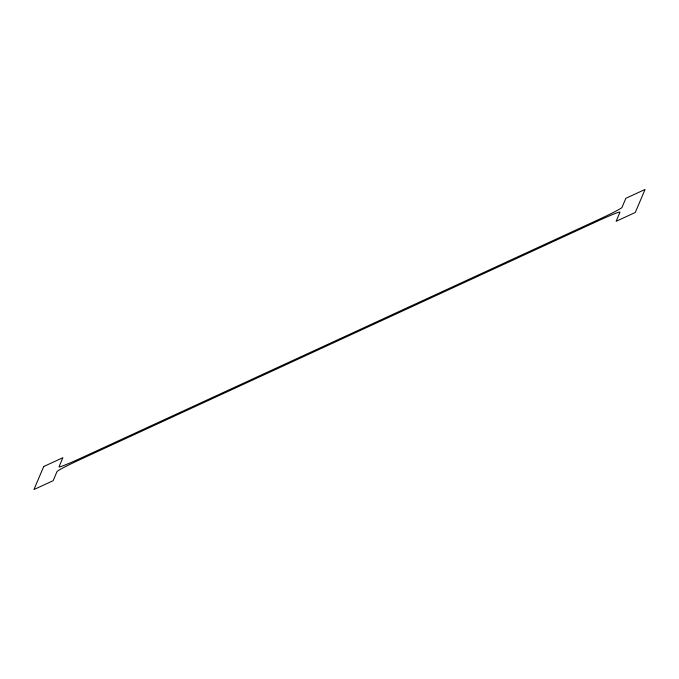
<?xml version="1.0" encoding="UTF-8"?>
<svg xmlns="http://www.w3.org/2000/svg" width="679" height="679" viewBox="0 0 679 679"><rect width="100%" height="100%" fill="white"/><g stroke="black" fill="none" stroke-linecap="round" stroke-linejoin="round"><path stroke-width="1.02" d="M43.702 466.532L33.95 489.542L53.14 480.698L57.002 471.582A24.902 1.256 -24.9 0 1 80.317 459.454L598.123 220.87A24.902 1.256 -24.9 0 1 619.969 212.196L616.108 221.312L635.298 212.468L645.05 189.458L625.86 198.302L621.998 207.418A24.902 1.256 -24.9 0 1 598.683 219.546L80.877 458.13A24.902 1.256 -24.9 0 1 59.031 466.804L62.892 457.688L43.702 466.532"/></g></svg>
